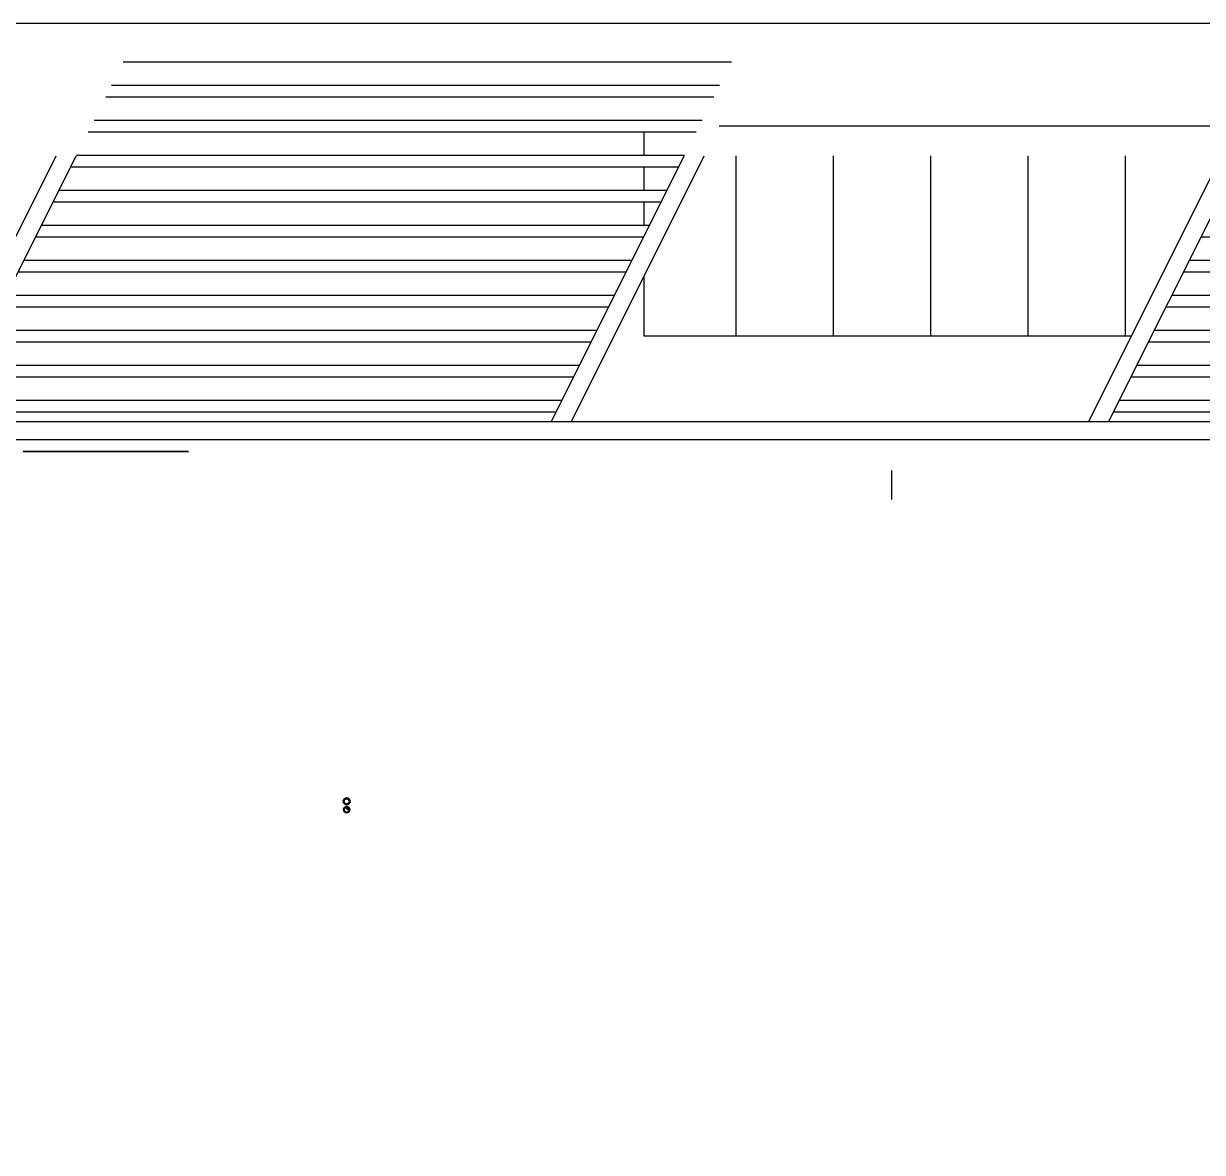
# Model space of a CAD drawing. Extents: x -14808 to 281570, y -29214 to 19989.
# Drawn here: x 7091 to 22239, y 5481 to 19989 of the extents above; entities that cross this region are included whole.
import ezdxf
from ezdxf import colors
from ezdxf.entities.mleader import LeaderData, LeaderLine
from ezdxf.math import Vec2, Vec3

# ---------------------------------------------------------------- set-up
doc = ezdxf.new("R2010")
doc.units = 0
doc.header["$LTSCALE"] = 0.25
doc.linetypes.add('DASHDOT', pattern=[25.4, 12.7, -6.35, 0, -6.35])
doc.linetypes.add('HIDDEN', pattern=[9.525, 6.35, -3.175])
for name, color, linetype, lineweight in [('E-LITE-CIRC', 6, 'Continuous', 25), ('E-POWR-FLOR-CNDT', 6, 'HIDDEN', 25), ('Frame', 254, 'Continuous', 9), ('Proj', 7, 'Continuous', 5)]:
    doc.layers.add(name, color=color, linetype=linetype, lineweight=lineweight)
for name, color, linetype in [('M-PB_MCW', 142, 'Continuous'), ('SN-SCW', 5, 'Continuous'), ('SN-SCW-s', 5, 'DASHDOT'), ('SN-SCW-thin', 8, 'Continuous')]:
    doc.layers.add(name, color=color, linetype=linetype)
doc.styles.add('DC_SIMPLEX', font='SIMPLEX.shx', dxfattribs={"width": 0.7})

# ---------------------------------------------------------------- blocks, each defined once
blk = doc.blocks.new('A$C87dc0f25')
at = {"layer": 'Frame', "color": 252}
blk.add_line((60169, 28015, 0), (-9418, 28015, 0), dxfattribs=at)
at = {"layer": 'M-PB_MCW', "color": 251, "lineweight": 35, "ltscale": 1.034}
blk.add_circle((16632, 18020, 0), 40, dxfattribs=at)
at = {"layer": 'M-PB_MCW', "color": 251, "lineweight": 20, "ltscale": 1.034}
blk.add_circle((16632, 18020, 0), 31.5, dxfattribs=at)
at = {"layer": 'Proj', "color": 251}
for p, q in [((13762, 27525), (21576, 27525)), ((13612, 27225), (21426, 27225)), ((13538, 27075), (21351, 27075)), ((13388, 26775), (21201, 26775)), ((13313, 26625), (21126, 26625)), ((13163, 26325), (20976, 26325)), ((19263, 22900), (20971, 26315)), ((19521, 22900), (21228, 26315)), ((21635, 26315), (21635, 24000)), ((22885, 26315), (22885, 24000)), ((24135, 26315), (24135, 24000)), ((25385, 26315), (25385, 24000)), ((27875, 26315), (26167, 22900)), ((28132, 26315), (26424, 22900)), ((26635, 26315), (26635, 24000)), ((13088, 26175), (20901, 26175)), ((12938, 25875), (20751, 25875)), ((12863, 25725), (20676, 25725)), ((12713, 25425), (20526, 25425)), ((12638, 25275), (20451, 25275)), ((27612, 25275), (38155, 25275)), ((12488, 24975), (20301, 24975)), ((27462, 24975), (38155, 24975)), ((12413, 24825), (20226, 24825)), ((27387, 24825), (38155, 24825)), ((12263, 24525), (20076, 24525)), ((27237, 24525), (38155, 24525)), ((12188, 24375), (20001, 24375)), ((27162, 24375), (38155, 24375)), ((12038, 24075), (19851, 24075)), ((27012, 24075), (38155, 24075)), ((11963, 23925), (19776, 23925)), ((26937, 23925), (38155, 23925)), ((11813, 23625), (19626, 23625)), ((26787, 23625), (38155, 23625)), ((11738, 23475), (19551, 23475)), ((26712, 23475), (38155, 23475)), ((11588, 23175), (19401, 23175)), ((26562, 23175), (38155, 23175)), ((11513, 23025), (19326, 23025)), ((26487, 23025), (38155, 23025)), ((23635, 22270), (23635, 21900))]:
    blk.add_line(p, q, dxfattribs=at)
for points in [[(21421, 26700), (28067, 26700)], [(20455, 26325), (20455, 26625)], [(11193, 22900), (12901, 26315)], [(11450, 22900), (13158, 26315)], [(20455, 25875), (20455, 26175)], [(20455, 25425), (20455, 25725)], [(26717, 24000), (20455, 24000), (20455, 24769)], [(52855, 9970), (52855, -1000), (835, -1000), (835, 22900), (52255, 22900)], [(52625, 9970), (52625, -770), (1065, -770), (1065, 22670), (52255, 22670)]]:
    blk.add_lwpolyline(points, dxfattribs=at)
at = {"layer": 'SN-SCW', "color": 251, "lineweight": 25, "ltscale": 1.034}
blk.add_circle((16634, 17914, 0), 40, dxfattribs=at)
at = {"layer": 'SN-SCW-s', "color": 251, "linetype": 'Continuous', "ltscale": 1.034}
blk.add_line((14601, 22515, 0), (12476, 22515, 0), dxfattribs=at)
at = {"layer": 'SN-SCW-thin', "color": 251, "linetype": 'Continuous', "lineweight": 15, "ltscale": 1.034, "elevation": 0}
blk.add_lwpolyline([(16634, 17941, 3.78, 3.78, -0.414214), (16660, 17914, 3.78, 0, -0.394163), (16634, 17886, 0, 3.78, 1.001955), (16634, 17916, 0, 0, 0), (16634, 17921, 14.2, 14.2, -1), (16634, 17935, 0, 0, 0), (16627, 17928, 0, 0, 0), (16634, 17928, 20.8, 20.8, -0.414214), (16648, 17914, 0, 0, 0), (16647, 17921, 18.9, 0, -0.468375), (16643, 17889, 0, 0, -0.468375)], format="xyseb", dxfattribs=at)
at = {"layer": 'SN-SCW-thin', "color": 251, "linetype": 'Continuous', "lineweight": 15, "ltscale": 1.034}
blk.add_circle((16634, 17914, 0), 31.5, dxfattribs=at)
blk = doc.blocks.new('ARR0W')
at = {"color": 45}
blk.add_ellipse((0, 0), major_axis=(0.4, 0), ratio=0.4, dxfattribs=at)
at = {"color": 45, "ltscale": 0.5}
blk.add_solid([(-1.4, 0.17), (-0.4, 0), (-1.4, -0.17)], dxfattribs=at)

msp = doc.modelspace()

# ---------------------------------------------------------------- block references
at = {"layer": 'E-POWR-FLOR-CNDT'}
msp.add_blockref('A$C87dc0f25', (-5390, -8027), dxfattribs=at)

# ---------------------------------------------------------------- leaders
at = {"layer": 'E-LITE-CIRC'}
ml = msp.add_multileader_mtext('Standard', dxfattribs=at)
ml.set_content('{\\Fdc_el_romans|c0;\\W0.8;TO\\Fromans|c0; \\Fsimplex|c0;PP-F1/M61,62,63}', color=256, style='DC_SIMPLEX')
ml.set_leader_properties()
ml.set_arrow_properties(name='ARR0W')
ml.build(insert=Vec2(0, 0))
ml.multileader.update_dxf_attribs({"dogleg_length": 200, "arrow_head_size": 140, "scale": 100})
ctx = ml.context
ctx.base_point, ctx.scale, ctx.char_height, ctx.arrow_head_size, ctx.landing_gap_size, ctx.plane_origin, ctx.plane_x_axis, ctx.plane_y_axis = Vec3(2094, 8619), 100, 200, 140, 140, Vec3(8958, 454), Vec3(1, 0.000001, 0), Vec3(-0.000001, 1, 0)
notes = []
notes.append((ctx, [(0, (1, 1, 0), (1985, 8619), (1, 0.000001, 0), 109, [(0, [(1184, 8513)], 0, [])])]))
ctx.mtext.insert, ctx.mtext.text_direction, ctx.mtext.rotation, ctx.mtext.width, ctx.mtext.flow_direction = Vec3(2234, 8752), Vec3(1, 0.000001, 0), 0.000001, 2793.36, 5
for ctx, leaders in notes:
    for number, flags, end, landing, length, lines in leaders:
        leader = LeaderData()
        leader.index, (leader.has_last_leader_line, leader.has_dogleg_vector, leader.attachment_direction) = number, flags
        leader.last_leader_point, leader.dogleg_vector, leader.dogleg_length = Vec3(end), Vec3(landing), length
        for number, points, colour, breaks in lines:
            line = LeaderLine()
            line.index, line.vertices, line.color, line.breaks = number, Vec3.list(points), colors.encode_raw_color(colour), breaks
            leader.lines.append(line)
        ctx.leaders.append(leader)

doc.saveas('drawing.dxf')
